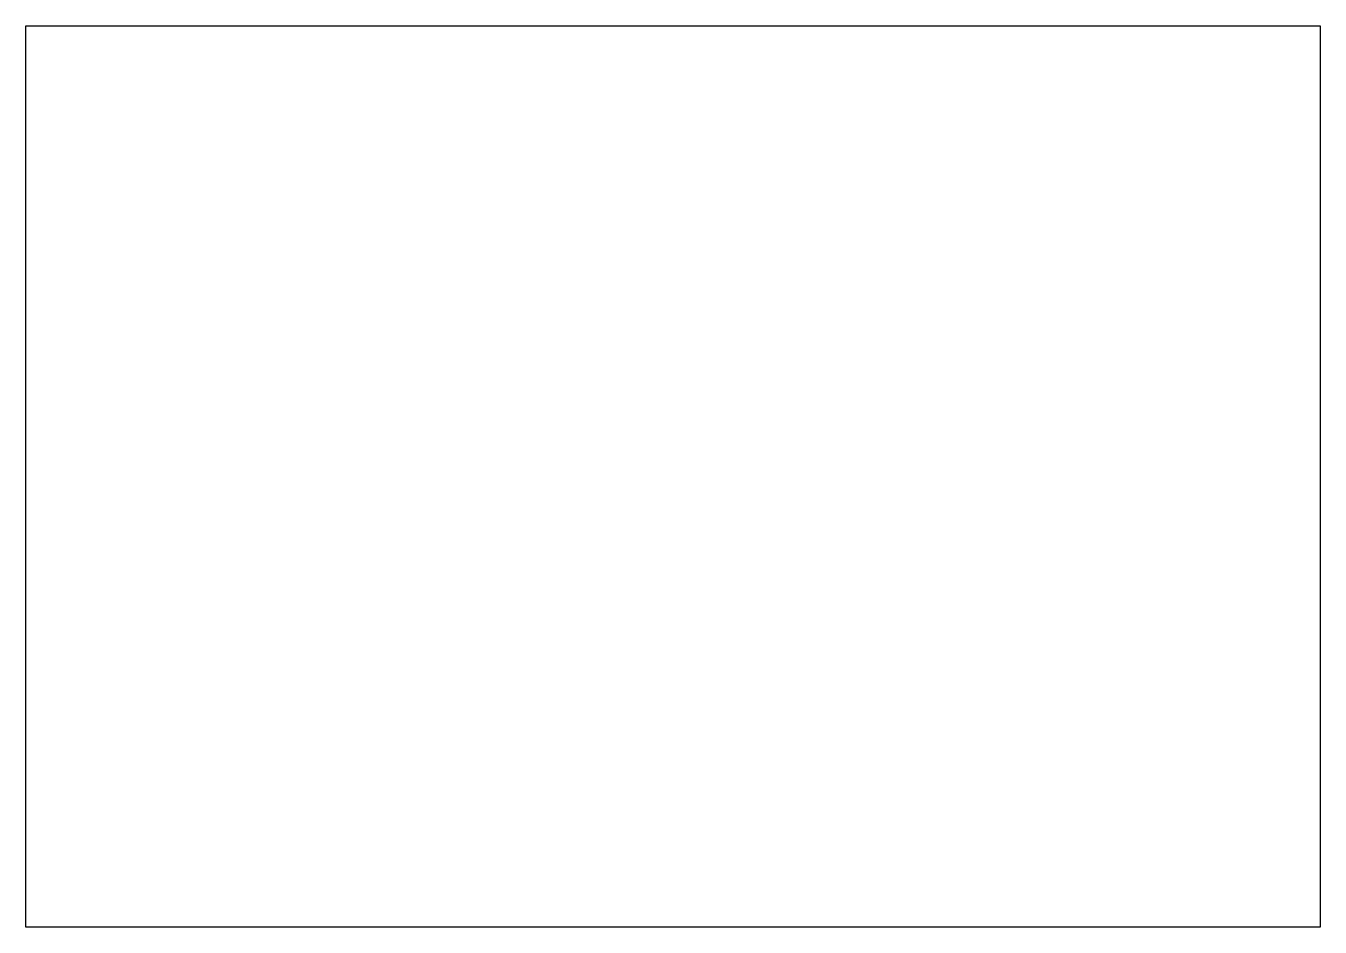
# Model space of a CAD drawing. Header units: inches. Extents: x 12.05 to 20.05, y 14.31 to 19.89.
import ezdxf

# ---------------------------------------------------------------- set-up
doc = ezdxf.new("R2010")
doc.units = ezdxf.units.IN
doc.header["$MEASUREMENT"] = 0

msp = doc.modelspace()

# ---------------------------------------------------------------- linework, layer by layer
msp.add_lwpolyline([(12.0457, 19.8863), (20.048, 19.8863), (20.048, 14.3129), (12.0457, 14.3129)], close=True)

doc.saveas('drawing.dxf')
